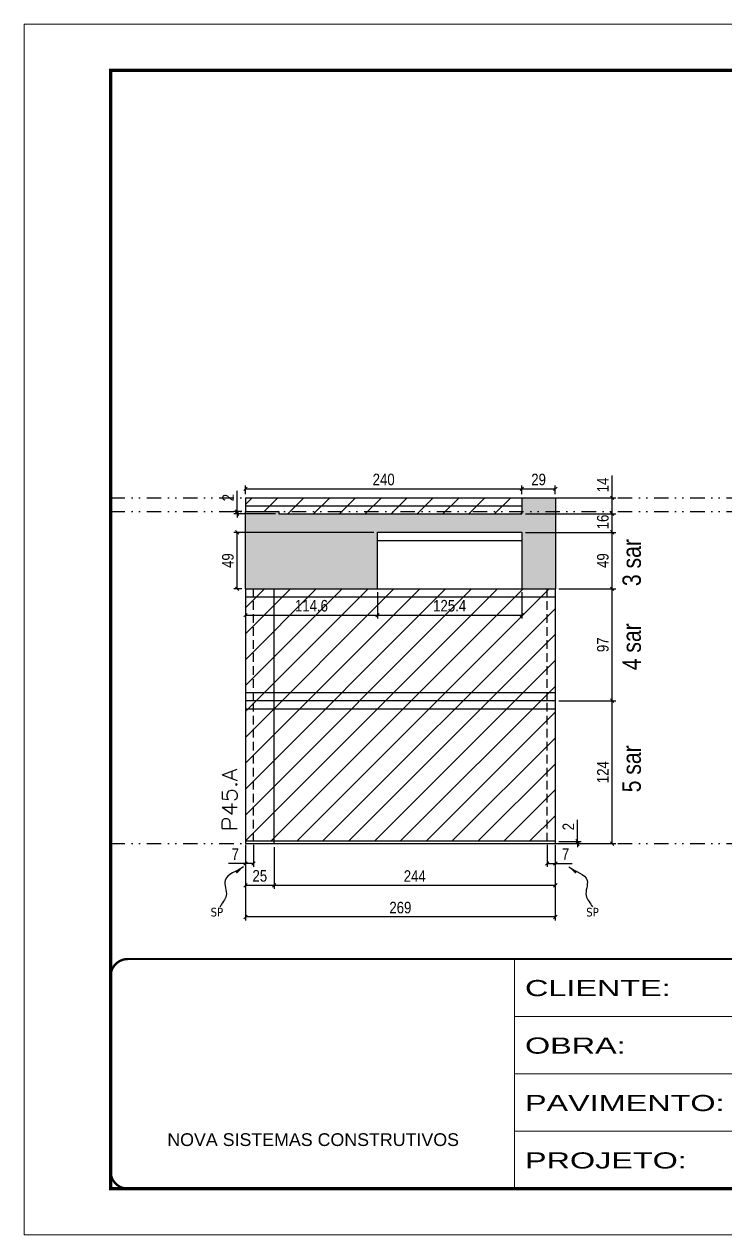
# Model space of a CAD drawing. Extents: x 14400 to 20667, y -21631 to 6985.
# Drawn here: x 16012 to 16620, y 192 to 1242 of the extents above; entities that cross this region are included whole.
import ezdxf

# ---------------------------------------------------------------- set-up
doc = ezdxf.new("R2010")
doc.units = 0
for name, pattern in [('CONTINUO', [0]), ('DASHED', [0.75, 0.5, -0.25]), ('DIVIDE2', [0.625, 0.25, -0.125, 0, -0.125, 0, -0.125]), ('HIDDEN', [0.375, 0.25, -0.125])]:
    doc.linetypes.add(name, pattern=pattern)
for name, color, linetype in [('COTA', 241, 'Continuous'), ('NOMENCLATURA', 7, 'Continuous'), ('Nível', 160, 'Continuous'), ('Painéis', 200, 'Continuous'), ('SARR_2.2x7', 40, 'Continuous'), ('texto', 7, 'Continuous')]:
    doc.layers.add(name, color=color, linetype=linetype)
for name, color, linetype, lineweight in [('Folhas', 255, 'Continuous', 9), ('Hachura', 251, 'Continuous', 9), ('SARRAFO DE PRESSAO', 251, 'DASHED', 9), ('Texto Seção', 7, 'Continuous', 15)]:
    doc.layers.add(name, color=color, linetype=linetype, lineweight=lineweight)
doc.styles.add('ARIAL', font='arial.ttf')
doc.styles.add('ARIAL_NARROW', font='ARIALN.TTF', dxfattribs={"height": 0.2})
doc.styles.add('COTA TECNICA', font='techl___.ttf', dxfattribs={"height": 10})
doc.styles.add('COTA TECNICA-50', font='techl___.ttf', dxfattribs={"height": 10})
doc.styles.add('REGUA-120', font='ROMANS.shx', dxfattribs={"height": 15})
doc.styles.get("Standard").update_dxf_attribs({"font": 'arial.ttf'})
doc.styles.add('Tecnologia', font='')
doc.styles.get('Tecnologia').set_extended_font_data('Forgotten Futurist')
doc.dimstyles.new('COTA PAINEL-50', dxfattribs={"dimtxt": 10, "dimasz": 3, "dimexe": 3, "dimexo": 3, "dimgap": 3, "dimtad": 1, "dimdec": 1, "dimzin": 12, "dimdsep": 46, "dimtxsty": 'COTA TECNICA-50', "dimblk1": 'OBLIQUE', "dimblk2": 'OBLIQUE', "dimsah": 1, "dimcen": 0.9, "dimclrd": 4, "dimclre": 4, "dimclrt": 240, "dimadec": 1, "dimazin": 3, "dimtfac": 1, "dimtdec": 1, "dimtmove": 0, "dimatfit": 3, "dimfxl": 1, "dimtolj": 1, "dimtzin": 12, "dimarcsym": 0})
doc.dimstyles.new('PAINEL', dxfattribs={"dimtxt": 10, "dimasz": 3, "dimexe": 3, "dimexo": 3, "dimgap": 3, "dimtad": 1, "dimdec": 1, "dimzin": 12, "dimdsep": 46, "dimtxsty": 'COTA TECNICA', "dimblk1": 'OBLIQUE', "dimblk2": 'OBLIQUE', "dimsah": 1, "dimcen": 0.9, "dimclrd": 4, "dimclre": 4, "dimclrt": 240, "dimadec": 1, "dimazin": 3, "dimtfac": 1, "dimtdec": 1, "dimtmove": 0, "dimatfit": 3, "dimfxl": 1, "dimtolj": 1, "dimtzin": 12, "dimarcsym": 0})
doc.dimstyles.get("Standard").update_dxf_attribs({"dimtxt": 0.18, "dimasz": 0.18, "dimexe": 0.18, "dimexo": 0.0625, "dimgap": 0.09, "dimtad": 0, "dimtih": 1, "dimtoh": 1, "dimdec": 4, "dimzin": 0, "dimdsep": 46, "dimtxsty": 'Standard', "dimcen": 0.09, "dimadec": 0, "dimazin": 0, "dimtfac": 1, "dimtdec": 4, "dimtofl": 0, "dimtmove": 0, "dimatfit": 3, "dimfxl": 1, "dimtolj": 1, "dimtzin": 0, "dimarcsym": 0})

# ---------------------------------------------------------------- blocks, each defined once
blk = doc.blocks.new('9999999999')
at = {"color": 30, "linetype": 'CONTINUO'}
for p, q in [((98564.6, 34230.2), (98564.6, 34429.4)), ((98564.6, 34379.6), (99584, 34379.6)), ((98564.6, 34329.8), (99488, 34329.8)), ((98564.6, 34280), (99488, 34280))]:
    blk.add_line(p, q, dxfattribs=at)
at = {"color": 30, "linetype": 'CONTINUO', "const_width": 2}
blk.add_lwpolyline([(99584, 34230.2), (99584, 34414.4, 0.414214), (99569, 34429.4), (98229, 34429.4, 0.414214), (98214, 34414.4), (98214, 34245.2, 0.414214), (98229, 34230.2), (99584, 34230.2)], format="xyb", dxfattribs=at)
at = {"layer": 'Folhas'}
blk.add_lwpolyline([(98139, 34190.2), (99624, 34190.2), (99624, 35240.2), (98139, 35240.2)], close=True, dxfattribs=at)
at = {"layer": 'Folhas', "color": 30, "const_width": 3}
blk.add_lwpolyline([(98214, 34230.2), (99584, 34230.2), (99584, 35200.2), (98214, 35200.2)], close=True, dxfattribs=at)
at = {"color": 7, "linetype": 'Continuous', "ltscale": 5, "style": 'ARIAL'}
blk.add_text('NOVA SISTEMAS CONSTRUTIVOS', height=11.059, dxfattribs=at).set_placement((98263.2, 34267.2))
at = {"layer": 'Folhas', "color": 7, "style": 'Tecnologia', "width": 1.5}
for s, p in [('CLIENTE:', (98573.7, 34397.2)), ('OBRA:', (98573.7, 34347.3)), ('PAVIMENTO:', (98573.7, 34297.5)), ('PROJETO:', (98573.7, 34247.7))]:
    blk.add_text(s, height=14, dxfattribs=at).set_placement(p)
blk = doc.blocks.new('_Oblique')
at = {"color": 0, "linetype": 'ByBlock', "lineweight": -2}
blk.add_line((-0.5, -0.5), (0.5, 0.5), dxfattribs=at)
blk = doc.blocks.new('*D948')
at = {"layer": 'COTA', "color": 4, "lineweight": -2, "transparency": 16777216}
for p, q in [((16204, 530.1), (16204, 464.5)), ((16473, 530.1), (16473, 464.5)), ((16473, 467.5), (16204, 467.5))]:
    blk.add_line(p, q, dxfattribs=at)
at = {"layer": 'Defpoints', "color": 0, "transparency": 16777216}
for p in [(16204, 533.1), (16473, 533.1), (16204, 467.5)]:
    blk.add_point(p, dxfattribs=at)
at = {"layer": 'COTA', "color": 4, "lineweight": -2, "transparency": 16777216, "xscale": 3, "yscale": 3, "zscale": 3, "rotation": 180}
blk.add_blockref('_Oblique', (16204, 467.5), dxfattribs=at)
at = {"layer": 'COTA', "color": 4, "lineweight": -2, "transparency": 16777216, "xscale": 3, "yscale": 3, "zscale": 3}
blk.add_blockref('_Oblique', (16473, 467.5), dxfattribs=at)
at = {"layer": 'COTA', "color": 240, "transparency": 16777216, "insert": (16338.5, 475.6), "char_height": 10, "attachment_point": 5, "style": 'COTA TECNICA'}
blk.add_mtext('\\A1;269', dxfattribs=at)
blk = doc.blocks.new('*D949')
at = {"layer": 'COTA', "color": 4, "lineweight": -2, "transparency": 16777216}
for p, q in [((16466, 530.1), (16466, 510.9)), ((16473, 528.1), (16473, 510.9)), ((16466, 513.9), (16473, 513.9)), ((16473, 513.9), (16487.7, 513.9))]:
    blk.add_line(p, q, dxfattribs=at)
at = {"layer": 'Defpoints', "color": 0, "transparency": 16777216}
for p in [(16466, 533.1), (16473, 531.1), (16473, 513.9)]:
    blk.add_point(p, dxfattribs=at)
at = {"layer": 'COTA', "color": 4, "lineweight": -2, "transparency": 16777216, "xscale": 3, "yscale": 3, "zscale": 3, "rotation": 180}
blk.add_blockref('_Oblique', (16466, 513.9), dxfattribs=at)
at = {"layer": 'COTA', "color": 4, "lineweight": -2, "transparency": 16777216, "xscale": 3, "yscale": 3, "zscale": 3}
blk.add_blockref('_Oblique', (16473, 513.9), dxfattribs=at)
at = {"layer": 'COTA', "color": 240, "transparency": 16777216, "insert": (16481.9, 522), "char_height": 10, "attachment_point": 5, "style": 'COTA TECNICA-50'}
blk.add_mtext('\\A1;7', dxfattribs=at)
blk = doc.blocks.new('*D950')
at = {"layer": 'COTA', "color": 4, "lineweight": -2, "transparency": 16777216}
for p, q in [((16204, 528.1), (16204, 510.9)), ((16211, 530.1), (16211, 510.9)), ((16204, 513.9), (16189.3, 513.9)), ((16211, 513.9), (16204, 513.9))]:
    blk.add_line(p, q, dxfattribs=at)
at = {"layer": 'Defpoints', "color": 0, "transparency": 16777216}
for p in [(16204, 531.1), (16211, 533.1), (16204, 513.9)]:
    blk.add_point(p, dxfattribs=at)
at = {"layer": 'COTA', "color": 4, "lineweight": -2, "transparency": 16777216, "xscale": 3, "yscale": 3, "zscale": 3, "rotation": 180}
blk.add_blockref('_Oblique', (16204, 513.9), dxfattribs=at)
at = {"layer": 'COTA', "color": 4, "lineweight": -2, "transparency": 16777216, "xscale": 3, "yscale": 3, "zscale": 3}
blk.add_blockref('_Oblique', (16211, 513.9), dxfattribs=at)
at = {"layer": 'COTA', "color": 240, "transparency": 16777216, "insert": (16195.2, 522), "char_height": 10, "attachment_point": 5, "style": 'COTA TECNICA-50'}
blk.add_mtext('\\A1;7', dxfattribs=at)
blk = doc.blocks.new('*D951')
at = {"layer": 'COTA', "color": 4, "lineweight": -2, "transparency": 16777216}
for p, q in [((16492.3, 533.1), (16492.3, 551.9)), ((16476, 533.1), (16495.3, 533.1)), ((16476, 531.1), (16495.3, 531.1)), ((16492.3, 531.1), (16492.3, 533.1)), ((16492.3, 531.1), (16492.3, 528.1))]:
    blk.add_line(p, q, dxfattribs=at)
at = {"layer": 'Defpoints', "color": 0, "transparency": 16777216}
for p in [(16473, 533.1), (16473, 531.1), (16492.3, 531.1)]:
    blk.add_point(p, dxfattribs=at)
at = {"layer": 'COTA', "color": 4, "lineweight": -2, "transparency": 16777216, "xscale": 3, "yscale": 3, "zscale": 3}
for p, rotation in [((16492.3, 533.1), 270), ((16492.3, 531.1), 90)]:
    blk.add_blockref('_Oblique', p, dxfattribs=dict(at, rotation=rotation))
at = {"layer": 'COTA', "color": 240, "transparency": 16777216, "insert": (16484.3, 545.9), "char_height": 10, "attachment_point": 5, "rotation": 90, "style": 'COTA TECNICA-50'}
blk.add_mtext('\\A1;2', dxfattribs=at)
blk = doc.blocks.new('*D952')
at = {"layer": 'COTA', "color": 4, "linetype": 'ByBlock', "lineweight": -2, "transparency": 16777216}
for p, q in [((16476, 655.1), (16525.4, 655.1)), ((16522.4, 531.1), (16522.4, 655.1)), ((16476, 531.1), (16525.4, 531.1))]:
    blk.add_line(p, q, dxfattribs=at)
at = {"layer": 'Defpoints', "color": 0, "linetype": 'ByBlock', "transparency": 16777216}
for p in [(16473, 655.1), (16522.4, 655.1), (16473, 531.1)]:
    blk.add_point(p, dxfattribs=at)
at = {"layer": 'COTA', "color": 4, "linetype": 'ByBlock', "lineweight": -2, "transparency": 16777216, "xscale": 3, "yscale": 3, "zscale": 3}
for p, rotation in [((16522.4, 655.1), 90), ((16522.4, 531.1), 270)]:
    blk.add_blockref('_Oblique', p, dxfattribs=dict(at, rotation=rotation))
at = {"layer": 'COTA', "color": 240, "linetype": 'ByBlock', "transparency": 16777216, "insert": (16514.3, 593.1), "char_height": 10, "attachment_point": 5, "rotation": 90, "style": 'COTA TECNICA'}
blk.add_mtext('\\A1;124', dxfattribs=at)
blk = doc.blocks.new('*D953')
at = {"layer": 'COTA', "color": 4, "lineweight": -2, "transparency": 16777216}
for p, q in [((16229, 528.1), (16229, 492)), ((16473, 528.1), (16473, 492)), ((16229, 495), (16473, 495))]:
    blk.add_line(p, q, dxfattribs=at)
at = {"layer": 'Defpoints', "color": 0, "transparency": 16777216}
for p in [(16229, 531.1), (16473, 531.1), (16473, 495)]:
    blk.add_point(p, dxfattribs=at)
at = {"layer": 'COTA', "color": 4, "lineweight": -2, "transparency": 16777216, "xscale": 3, "yscale": 3, "zscale": 3, "rotation": 180}
blk.add_blockref('_Oblique', (16229, 495), dxfattribs=at)
at = {"layer": 'COTA', "color": 4, "lineweight": -2, "transparency": 16777216, "xscale": 3, "yscale": 3, "zscale": 3}
blk.add_blockref('_Oblique', (16473, 495), dxfattribs=at)
at = {"layer": 'COTA', "color": 240, "transparency": 16777216, "insert": (16351, 503), "char_height": 10, "attachment_point": 5, "style": 'COTA TECNICA'}
blk.add_mtext('\\A1;244', dxfattribs=at)
blk = doc.blocks.new('*D954')
at = {"layer": 'COTA', "color": 4, "lineweight": -2, "transparency": 16777216}
for p, q in [((16204, 528.1), (16204, 492)), ((16229, 528.1), (16229, 492)), ((16204, 495), (16229, 495))]:
    blk.add_line(p, q, dxfattribs=at)
at = {"layer": 'Defpoints', "color": 0, "transparency": 16777216}
for p in [(16204, 531.1), (16229, 531.1), (16229, 495)]:
    blk.add_point(p, dxfattribs=at)
at = {"layer": 'COTA', "color": 4, "lineweight": -2, "transparency": 16777216, "xscale": 3, "yscale": 3, "zscale": 3, "rotation": 180}
blk.add_blockref('_Oblique', (16204, 495), dxfattribs=at)
at = {"layer": 'COTA', "color": 4, "lineweight": -2, "transparency": 16777216, "xscale": 3, "yscale": 3, "zscale": 3}
blk.add_blockref('_Oblique', (16229, 495), dxfattribs=at)
at = {"layer": 'COTA', "color": 240, "transparency": 16777216, "insert": (16216.5, 503.1), "char_height": 10, "attachment_point": 5, "style": 'COTA TECNICA'}
blk.add_mtext('\\A1;25', dxfattribs=at)
blk = doc.blocks.new('*D955')
at = {"layer": 'COTA', "color": 4, "lineweight": -2, "transparency": 16777216}
for p, q in [((16447, 817.1), (16525.4, 817.1)), ((16522.4, 801.1), (16522.4, 817.1)), ((16447, 801.1), (16525.4, 801.1))]:
    blk.add_line(p, q, dxfattribs=at)
at = {"layer": 'Defpoints', "color": 0, "transparency": 16777216}
for p in [(16444, 817.1), (16522.4, 817.1), (16444, 801.1)]:
    blk.add_point(p, dxfattribs=at)
at = {"layer": 'COTA', "color": 4, "lineweight": -2, "transparency": 16777216, "xscale": 3, "yscale": 3, "zscale": 3}
for p, rotation in [((16522.4, 817.1), 90), ((16522.4, 801.1), 270)]:
    blk.add_blockref('_Oblique', p, dxfattribs=dict(at, rotation=rotation))
at = {"layer": 'COTA', "color": 240, "transparency": 16777216, "insert": (16514.3, 810.1), "char_height": 10, "attachment_point": 5, "rotation": 90, "style": 'COTA TECNICA'}
blk.add_mtext('\\A1;16', dxfattribs=at)
blk = doc.blocks.new('*D939')
at = {"layer": 'COTA', "color": 4, "lineweight": -2, "transparency": 16777216}
for p, q in [((16476, 752.1), (16525.4, 752.1)), ((16522.4, 655.1), (16522.4, 752.1)), ((16476, 655.1), (16525.4, 655.1))]:
    blk.add_line(p, q, dxfattribs=at)
at = {"layer": 'Defpoints', "color": 0, "transparency": 16777216}
for p in [(16473, 752.1), (16522.4, 752.1), (16473, 655.1)]:
    blk.add_point(p, dxfattribs=at)
at = {"layer": 'COTA', "color": 4, "lineweight": -2, "transparency": 16777216, "xscale": 3, "yscale": 3, "zscale": 3}
for p, rotation in [((16522.4, 752.1), 90), ((16522.4, 655.1), 270)]:
    blk.add_blockref('_Oblique', p, dxfattribs=dict(at, rotation=rotation))
at = {"layer": 'COTA', "color": 240, "transparency": 16777216, "insert": (16514.3, 703.6), "char_height": 10, "attachment_point": 5, "rotation": 90, "style": 'COTA TECNICA'}
blk.add_mtext('\\A1;97', dxfattribs=at)
blk = doc.blocks.new('*D940')
at = {"layer": 'COTA', "color": 4, "lineweight": -2, "transparency": 16777216}
for p, q in [((16447, 801.1), (16525.4, 801.1)), ((16522.4, 752.1), (16522.4, 801.1)), ((16476, 752.1), (16525.4, 752.1))]:
    blk.add_line(p, q, dxfattribs=at)
at = {"layer": 'Defpoints', "color": 0, "transparency": 16777216}
for p in [(16444, 801.1), (16522.4, 801.1), (16473, 752.1)]:
    blk.add_point(p, dxfattribs=at)
at = {"layer": 'COTA', "color": 4, "lineweight": -2, "transparency": 16777216, "xscale": 3, "yscale": 3, "zscale": 3}
for p, rotation in [((16522.4, 801.1), 90), ((16522.4, 752.1), 270)]:
    blk.add_blockref('_Oblique', p, dxfattribs=dict(at, rotation=rotation))
at = {"layer": 'COTA', "color": 240, "transparency": 16777216, "insert": (16514.3, 776.6), "char_height": 10, "attachment_point": 5, "rotation": 90, "style": 'COTA TECNICA'}
blk.add_mtext('\\A1;49', dxfattribs=at)
blk = doc.blocks.new('*D961')
at = {"layer": 'COTA', "color": 4, "lineweight": -2, "transparency": 16777216}
for p, q in [((16204, 834.1), (16204, 841.8)), ((16444, 834.1), (16444, 841.8)), ((16204, 838.8), (16444, 838.8))]:
    blk.add_line(p, q, dxfattribs=at)
at = {"layer": 'Defpoints', "color": 0, "transparency": 16777216}
for p in [(16204, 831.1), (16444, 838.8), (16444, 831.1)]:
    blk.add_point(p, dxfattribs=at)
at = {"layer": 'COTA', "color": 4, "lineweight": -2, "transparency": 16777216, "xscale": 3, "yscale": 3, "zscale": 3, "rotation": 180}
blk.add_blockref('_Oblique', (16204, 838.8), dxfattribs=at)
at = {"layer": 'COTA', "color": 4, "lineweight": -2, "transparency": 16777216, "xscale": 3, "yscale": 3, "zscale": 3}
blk.add_blockref('_Oblique', (16444, 838.8), dxfattribs=at)
at = {"layer": 'COTA', "color": 240, "transparency": 16777216, "insert": (16324, 846.9), "char_height": 10, "attachment_point": 5, "style": 'COTA TECNICA'}
blk.add_mtext('\\A1;240', dxfattribs=at)
blk = doc.blocks.new('*D962')
at = {"layer": 'COTA', "color": 4, "lineweight": -2, "transparency": 16777216}
for p, q in [((16444, 834.1), (16444, 841.8)), ((16473, 834.1), (16473, 841.8)), ((16444, 838.8), (16473, 838.8))]:
    blk.add_line(p, q, dxfattribs=at)
at = {"layer": 'Defpoints', "color": 0, "transparency": 16777216}
for p in [(16444, 831.1), (16473, 838.8), (16473, 831.1)]:
    blk.add_point(p, dxfattribs=at)
at = {"layer": 'COTA', "color": 4, "lineweight": -2, "transparency": 16777216, "xscale": 3, "yscale": 3, "zscale": 3, "rotation": 180}
blk.add_blockref('_Oblique', (16444, 838.8), dxfattribs=at)
at = {"layer": 'COTA', "color": 4, "lineweight": -2, "transparency": 16777216, "xscale": 3, "yscale": 3, "zscale": 3}
blk.add_blockref('_Oblique', (16473, 838.8), dxfattribs=at)
at = {"layer": 'COTA', "color": 240, "transparency": 16777216, "insert": (16458.5, 846.9), "char_height": 10, "attachment_point": 5, "style": 'COTA TECNICA'}
blk.add_mtext('\\A1;29', dxfattribs=at)
blk = doc.blocks.new('*D963')
at = {"layer": 'COTA', "color": 4, "lineweight": -2, "transparency": 16777216}
for p, q in [((16522.4, 831.1), (16522.4, 850.3)), ((16476, 831.1), (16525.4, 831.1)), ((16522.4, 817.1), (16522.4, 831.1)), ((16447, 817.1), (16525.4, 817.1))]:
    blk.add_line(p, q, dxfattribs=at)
at = {"layer": 'Defpoints', "color": 0, "transparency": 16777216}
for p in [(16473, 831.1), (16522.4, 831.1), (16444, 817.1)]:
    blk.add_point(p, dxfattribs=at)
at = {"layer": 'COTA', "color": 4, "lineweight": -2, "transparency": 16777216, "xscale": 3, "yscale": 3, "zscale": 3}
for p, rotation in [((16522.4, 831.1), 90), ((16522.4, 817.1), 270)]:
    blk.add_blockref('_Oblique', p, dxfattribs=dict(at, rotation=rotation))
at = {"layer": 'COTA', "color": 240, "transparency": 16777216, "insert": (16514.3, 842.2), "char_height": 10, "attachment_point": 5, "rotation": 90, "style": 'COTA TECNICA'}
blk.add_mtext('\\A1;14', dxfattribs=at)
blk = doc.blocks.new('*D964')
at = {"layer": 'COTA', "color": 4, "lineweight": -2, "transparency": 16777216}
for p, q in [((16315.6, 801.1), (16193.9, 801.1)), ((16196.9, 752.1), (16196.9, 801.1)), ((16201, 752.1), (16193.9, 752.1))]:
    blk.add_line(p, q, dxfattribs=at)
at = {"layer": 'Defpoints', "color": 0, "transparency": 16777216}
for p in [(16196.9, 801.1), (16318.6, 801.1), (16204, 752.1)]:
    blk.add_point(p, dxfattribs=at)
at = {"layer": 'COTA', "color": 4, "lineweight": -2, "transparency": 16777216, "xscale": 3, "yscale": 3, "zscale": 3}
for p, rotation in [((16196.9, 801.1), 90), ((16196.9, 752.1), 270)]:
    blk.add_blockref('_Oblique', p, dxfattribs=dict(at, rotation=rotation))
at = {"layer": 'COTA', "color": 240, "transparency": 16777216, "insert": (16188.8, 776.6), "char_height": 10, "attachment_point": 5, "rotation": 90, "style": 'COTA TECNICA'}
blk.add_mtext('\\A1;49', dxfattribs=at)
blk = doc.blocks.new('*D2015')
at = {"layer": 'COTA', "color": 4, "lineweight": -2, "transparency": 16777216}
for p, q in [((16196.9, 819.1), (16196.9, 837.2)), ((16201, 819.1), (16193.9, 819.1)), ((16196.9, 817.1), (16196.9, 819.1)), ((16230, 817.1), (16193.9, 817.1)), ((16196.9, 817.1), (16196.9, 814.1))]:
    blk.add_line(p, q, dxfattribs=at)
at = {"layer": 'Defpoints', "color": 0, "transparency": 16777216}
for p in [(16196.9, 819.1), (16204, 819.1), (16233, 817.1)]:
    blk.add_point(p, dxfattribs=at)
at = {"layer": 'COTA', "color": 4, "lineweight": -2, "transparency": 16777216, "xscale": 3, "yscale": 3, "zscale": 3}
for p, rotation in [((16196.9, 819.1), 270), ((16196.9, 817.1), 90)]:
    blk.add_blockref('_Oblique', p, dxfattribs=dict(at, rotation=rotation))
at = {"layer": 'COTA', "color": 240, "transparency": 16777216, "insert": (16188.9, 831.2), "char_height": 10, "attachment_point": 5, "rotation": 90, "style": 'COTA TECNICA'}
blk.add_mtext('\\A1;2', dxfattribs=at)
blk = doc.blocks.new('*D2077')
at = {"layer": 'COTA', "color": 4, "lineweight": -2, "transparency": 16777216}
for p, q in [((16204, 749.1), (16204, 726.3)), ((16318.6, 749.1), (16318.6, 726.3)), ((16204, 729.3), (16318.6, 729.3))]:
    blk.add_line(p, q, dxfattribs=at)
at = {"layer": 'Defpoints', "color": 0, "transparency": 16777216}
for p in [(16204, 752.1), (16318.6, 752.1), (16318.6, 729.3)]:
    blk.add_point(p, dxfattribs=at)
at = {"layer": 'COTA', "color": 4, "lineweight": -2, "transparency": 16777216, "xscale": 3, "yscale": 3, "zscale": 3, "rotation": 180}
blk.add_blockref('_Oblique', (16204, 729.3), dxfattribs=at)
at = {"layer": 'COTA', "color": 4, "lineweight": -2, "transparency": 16777216, "xscale": 3, "yscale": 3, "zscale": 3}
blk.add_blockref('_Oblique', (16318.6, 729.3), dxfattribs=at)
at = {"layer": 'COTA', "color": 240, "transparency": 16777216, "insert": (16261.3, 737.4), "char_height": 10, "attachment_point": 5, "style": 'COTA TECNICA'}
blk.add_mtext('\\A1;114.6', dxfattribs=at)
blk = doc.blocks.new('*D2078')
at = {"layer": 'COTA', "color": 4, "lineweight": -2, "transparency": 16777216}
for p, q in [((16318.6, 749.1), (16318.6, 726.3)), ((16444, 749.1), (16444, 726.3)), ((16318.6, 729.3), (16444, 729.3))]:
    blk.add_line(p, q, dxfattribs=at)
at = {"layer": 'Defpoints', "color": 0, "transparency": 16777216}
for p in [(16318.6, 752.1), (16444, 752.1), (16444, 729.3)]:
    blk.add_point(p, dxfattribs=at)
at = {"layer": 'COTA', "color": 4, "lineweight": -2, "transparency": 16777216, "xscale": 3, "yscale": 3, "zscale": 3, "rotation": 180}
blk.add_blockref('_Oblique', (16318.6, 729.3), dxfattribs=at)
at = {"layer": 'COTA', "color": 4, "lineweight": -2, "transparency": 16777216, "xscale": 3, "yscale": 3, "zscale": 3}
blk.add_blockref('_Oblique', (16444, 729.3), dxfattribs=at)
at = {"layer": 'COTA', "color": 240, "transparency": 16777216, "insert": (16381.3, 737.4), "char_height": 10, "attachment_point": 5, "style": 'COTA TECNICA'}
blk.add_mtext('\\A1;125.4', dxfattribs=at)

msp = doc.modelspace()

# ---------------------------------------------------------------- hatches: boundary and pattern name
at = {"layer": 'COTA'}
h = msp.add_hatch(dxfattribs=at)
h.set_pattern_fill('AR-CONC', color=256, scale=0.03)
h.paths.add_polyline_path([(16318.62, 801.13), (16444.02, 801.13), (16444.02, 752.13), (16473.02, 752.13), (16473.02, 819.13), (16444.02, 819.13), (16444.02, 817.13), (16233.02, 817.13), (16233.02, 819.13), (16204.02, 819.13), (16204.02, 752.13), (16318.62, 752.13)])
h.paths.add_polyline_path([(16473.02, 831.13), (16444.02, 831.13), (16444.02, 819.13), (16473.02, 819.13)])
at = {"layer": 'Hachura', "linetype": 'ByBlock'}
h = msp.add_hatch(dxfattribs=at)
h.set_pattern_fill('ANSI31', color=256, scale=5)
h.paths.add_polyline_path([(16444.02, 831.13), (16204.02, 831.13), (16204.02, 819.13), (16233.02, 819.13), (16233.02, 817.13), (16444.02, 817.13)])
h.paths.add_polyline_path([(16229.02, 752.13), (16204.02, 752.13), (16204.02, 655.13), (16229.02, 655.13)])
h.paths.add_polyline_path([(16473.02, 752.13), (16229.02, 752.13), (16229.02, 655.13), (16473.02, 655.13)])
h.paths.add_polyline_path([(16473.02, 655.13), (16229.02, 655.13), (16229.02, 533.13), (16473.02, 533.13)])
h.paths.add_polyline_path([(16229.02, 655.13), (16204.02, 655.13), (16204.02, 533.13), (16229.02, 533.13)])
h.paths.add_polyline_path([(16896.65, 752.13), (16652.65, 752.13), (16652.65, 655.13), (16896.65, 655.13)])
h.paths.add_polyline_path([(16896.65, 655.13), (16652.65, 655.13), (16652.65, 533.13), (16896.65, 533.13)])
h.paths.add_polyline_path([(16921.65, 655.13), (16896.65, 655.13), (16896.65, 533.13), (16921.65, 533.13)])
h.paths.add_polyline_path([(16921.65, 752.13), (16896.65, 752.13), (16896.65, 655.13), (16921.65, 655.13)])
h.paths.add_polyline_path([(16921.65, 831.13), (16681.65, 831.13), (16681.65, 817.13), (16921.65, 817.13)])
h.paths.add_polyline_path([(17107.61, 831.13), (17088.61, 831.13), (17088.61, 819.13), (17107.61, 819.13)])
h.paths.add_polyline_path([(17107.61, 752.13), (17088.61, 752.13), (17088.61, 533.13), (17107.61, 533.13)])
h.paths.add_polyline_path([(17281.23, 752.13), (17262.23, 752.13), (17262.23, 533.13), (17281.23, 533.13)])

# ---------------------------------------------------------------- linework, layer by layer
at = {"layer": 'COTA'}
for p, q in [((16444.02, 831.13), (16473.02, 831.13)), ((16473.02, 831.13), (16473.02, 752.13)), ((16204.02, 752.13), (16204.02, 819.13))]:
    msp.add_line(p, q, dxfattribs=at)
at = {"layer": 'Nível', "color": 4, "linetype": 'DIVIDE2', "ltscale": 50}
for p, q in [((16086.97, 831.13), (17456.97, 831.13)), ((16086.97, 819.13), (17456.97, 819.13)), ((16086.97, 531.13), (17456.97, 531.13)), ((16086.97, 531.13), (17456.97, 531.13))]:
    msp.add_line(p, q, dxfattribs=at)
at = {"layer": 'Painéis'}
for p, q in [((16204.02, 831.13), (16444.02, 831.13)), ((16204.02, 831.13), (16204.02, 819.13)), ((16444.02, 831.13), (16444.02, 817.13)), ((16204.02, 819.13), (16233.02, 819.13)), ((16233.02, 819.13), (16233.02, 817.13)), ((16233.02, 817.13), (16444.02, 817.13)), ((16318.62, 752.13), (16318.62, 801.13)), ((16318.62, 801.13), (16444.02, 801.13)), ((16444.02, 801.13), (16444.02, 752.13)), ((16204.02, 752.13), (16204.02, 533.13)), ((16204.02, 752.13), (16473.02, 752.13)), ((16229.02, 531.13), (16229.02, 752.13)), ((16473.02, 533.13), (16473.02, 752.13)), ((16204.02, 655.13), (16473.02, 655.13))]:
    msp.add_line(p, q, dxfattribs=at)
msp.add_lwpolyline([(16473.02, 533.13), (16204.02, 533.13), (16204.02, 531.13), (16473.02, 531.13)], close=True, dxfattribs=at)
at = {"layer": 'SARR_2.2x7'}
for p, q in [((16204.02, 824.13), (16444.02, 824.13)), ((16318.62, 794.13), (16444.02, 794.13)), ((16204.02, 745.13), (16473.02, 745.13)), ((16204.02, 662.13), (16473.02, 662.13)), ((16204.02, 648.13), (16473.02, 648.13))]:
    msp.add_line(p, q, dxfattribs=at)
at = {"layer": 'SARR_2.2x7', "linetype": 'HIDDEN', "ltscale": 30}
for p, q in [((16211.02, 655.13), (16211.02, 752.13)), ((16466.02, 655.13), (16466.02, 752.13)), ((16211.02, 533.13), (16211.02, 655.13)), ((16466.02, 533.13), (16466.02, 655.13))]:
    msp.add_line(p, q, dxfattribs=at)

# ---------------------------------------------------------------- block references
at = {"layer": 'SARRAFO DE PRESSAO', "color": 6, "linetype": 'ByBlock'}
msp.add_blockref('9999999999', (-82127.01, -33998.35), dxfattribs=at)

# ---------------------------------------------------------------- texts
at = {"layer": 'NOMENCLATURA', "style": 'ARIAL_NARROW'}
for s, p in [('3 sar', (16547.26, 754.5)), ('4 sar', (16547.26, 681.5)), ('5 sar', (16547.26, 575.65))]:
    msp.add_text(s, height=16, rotation=90, dxfattribs=at).set_placement(p)
at = {"layer": 'texto', "color": 0, "char_height": 7.5, "attachment_point": 5}
for insert in [(16179.24, 471.64), (16505.26, 471.64)]:
    msp.add_mtext('{\\fTahoma|b0|i0|c0|p34;\\C4;SP}', dxfattribs=dict(at, insert=insert))
at = {"layer": 'Texto Seção', "style": 'REGUA-120', "width": 1.1}
msp.add_text('P45.A', height=13, rotation=90, dxfattribs=at).set_placement((16196.77, 541.9))

# ---------------------------------------------------------------- dimensions: what is measured, and where the dimension line sits
at = {"layer": 'COTA'}
for base, p1, p2, dimstyle, picture, middle in [((16444.02, 838.81), (16204.02, 831.13), (16444.02, 831.13), 'PAINEL', '*D961', (16324.02, 846.91)), ((16473.02, 838.81), (16444.02, 831.13), (16473.02, 831.13), 'PAINEL', '*D962', (16458.52, 846.9)), ((16318.62, 729.27), (16204.02, 752.13), (16318.62, 752.13), 'PAINEL', '*D2077', (16261.32, 737.37)), ((16473.02, 513.89), (16466.02, 533.13), (16473.02, 531.13), 'COTA PAINEL-50', '*D949', (16481.88, 521.97))]:
    dim = msp.add_linear_dim(base=base, p1=p1, p2=p2, dimstyle=dimstyle, dxfattribs=at)
    dim.commit()
    dim.dimension.update_dxf_attribs({"geometry": picture, "text_midpoint": middle})
for base, p1, p2, angle, dimstyle, picture, middle in [((16522.38, 831.13), (16444.02, 817.13), (16473.02, 831.13), 90, 'PAINEL', '*D963', (16514.31, 842.19)), ((16196.91, 819.13), (16233.02, 817.13), (16204.02, 819.13), 90, 'PAINEL', '*D2015', (16188.91, 831.19)), ((16196.91, 801.13), (16204.02, 752.13), (16318.62, 801.13), 90, 'PAINEL', '*D964', (16188.8, 776.63)), ((16522.38, 752.13), (16473.02, 655.13), (16473.02, 752.13), 90, 'PAINEL', '*D939', (16514.28, 703.63)), ((16204.02, 513.89), (16211.02, 533.13), (16204.02, 531.13), 180, 'COTA PAINEL-50', '*D950', (16195.15, 521.97))]:
    dim = msp.add_linear_dim(base=base, p1=p1, p2=p2, angle=angle, dimstyle=dimstyle, dxfattribs=at)
    dim.commit()
    dim.dimension.update_dxf_attribs({"geometry": picture, "text_midpoint": middle})
for base, p1, p2, dimstyle, picture, middle in [((16522.38, 817.13), (16444.02, 801.13), (16444.02, 817.13), 'PAINEL', '*D955', (16522.38, 810.13)), ((16492.27, 531.13), (16473.02, 533.13), (16473.02, 531.13), 'COTA PAINEL-50', '*D951', (16492.27, 545.88))]:
    dim = msp.add_linear_dim(base=base, p1=p1, p2=p2, angle=90, dimstyle=dimstyle, dxfattribs=at)
    dim.commit()
    dim.dimension.update_dxf_attribs({"geometry": picture, "text_midpoint": middle, "dimtype": 160})
for base, p1, p2, angle, override, picture, middle in [((16522.38, 801.13), (16473.02, 752.13), (16444.02, 801.13), 90, {"dimtmove": 1}, '*D940', (16514.28, 776.63)), ((16204.02, 467.52), (16473.02, 533.13), (16204.02, 533.13), 180, {"dimarcsym": 2}, '*D948', (16338.52, 475.65))]:
    dim = msp.add_linear_dim(base=base, p1=p1, p2=p2, angle=angle, dimstyle='PAINEL', override=override, dxfattribs=at)
    dim.commit()
    dim.dimension.update_dxf_attribs({"geometry": picture, "text_midpoint": middle})
for base, p1, p2, picture, middle in [((16444.02, 729.27), (16318.62, 752.13), (16444.02, 752.13), '*D2078', (16381.32, 737.38)), ((16473.02, 494.96), (16229.02, 531.13), (16473.02, 531.13), '*D953', (16351.02, 503.03))]:
    dim = msp.add_linear_dim(base=base, p1=p1, p2=p2, dimstyle='PAINEL', override={"dimtmove": 1}, dxfattribs=at)
    dim.commit()
    dim.dimension.update_dxf_attribs({"geometry": picture, "text_midpoint": middle})
at = {"layer": 'COTA', "linetype": 'ByBlock'}
dim = msp.add_aligned_dim(p1=(16473.02, 531.13), p2=(16473.02, 655.13), distance=-49.37, dimstyle='PAINEL', dxfattribs=at)
dim.commit()
dim.dimension.update_dxf_attribs({"geometry": '*D952', "text_midpoint": (16514.31, 593.13)})
at = {"layer": 'COTA'}
dim = msp.add_linear_dim(base=(16229.02, 494.96), p1=(16204.02, 531.13), p2=(16229.02, 531.13), dimstyle='PAINEL', dxfattribs=at)
dim.commit()
dim.dimension.update_dxf_attribs({"geometry": '*D954', "text_midpoint": (16216.52, 494.96), "dimtype": 160})

# ---------------------------------------------------------------- leaders
at = {"layer": 'COTA', "path_type": 1}
for points in [[(16202.19, 510.95), (16186.4, 499.12), (16187.33, 486.11), (16181.77, 476.33)], [(16484.85, 510.95), (16500.63, 499.12), (16499.71, 486.11), (16505.26, 476.33)]]:
    msp.add_leader(points, dimstyle='Standard', override={"dimasz": 8}, dxfattribs=at)

doc.saveas('drawing.dxf')
